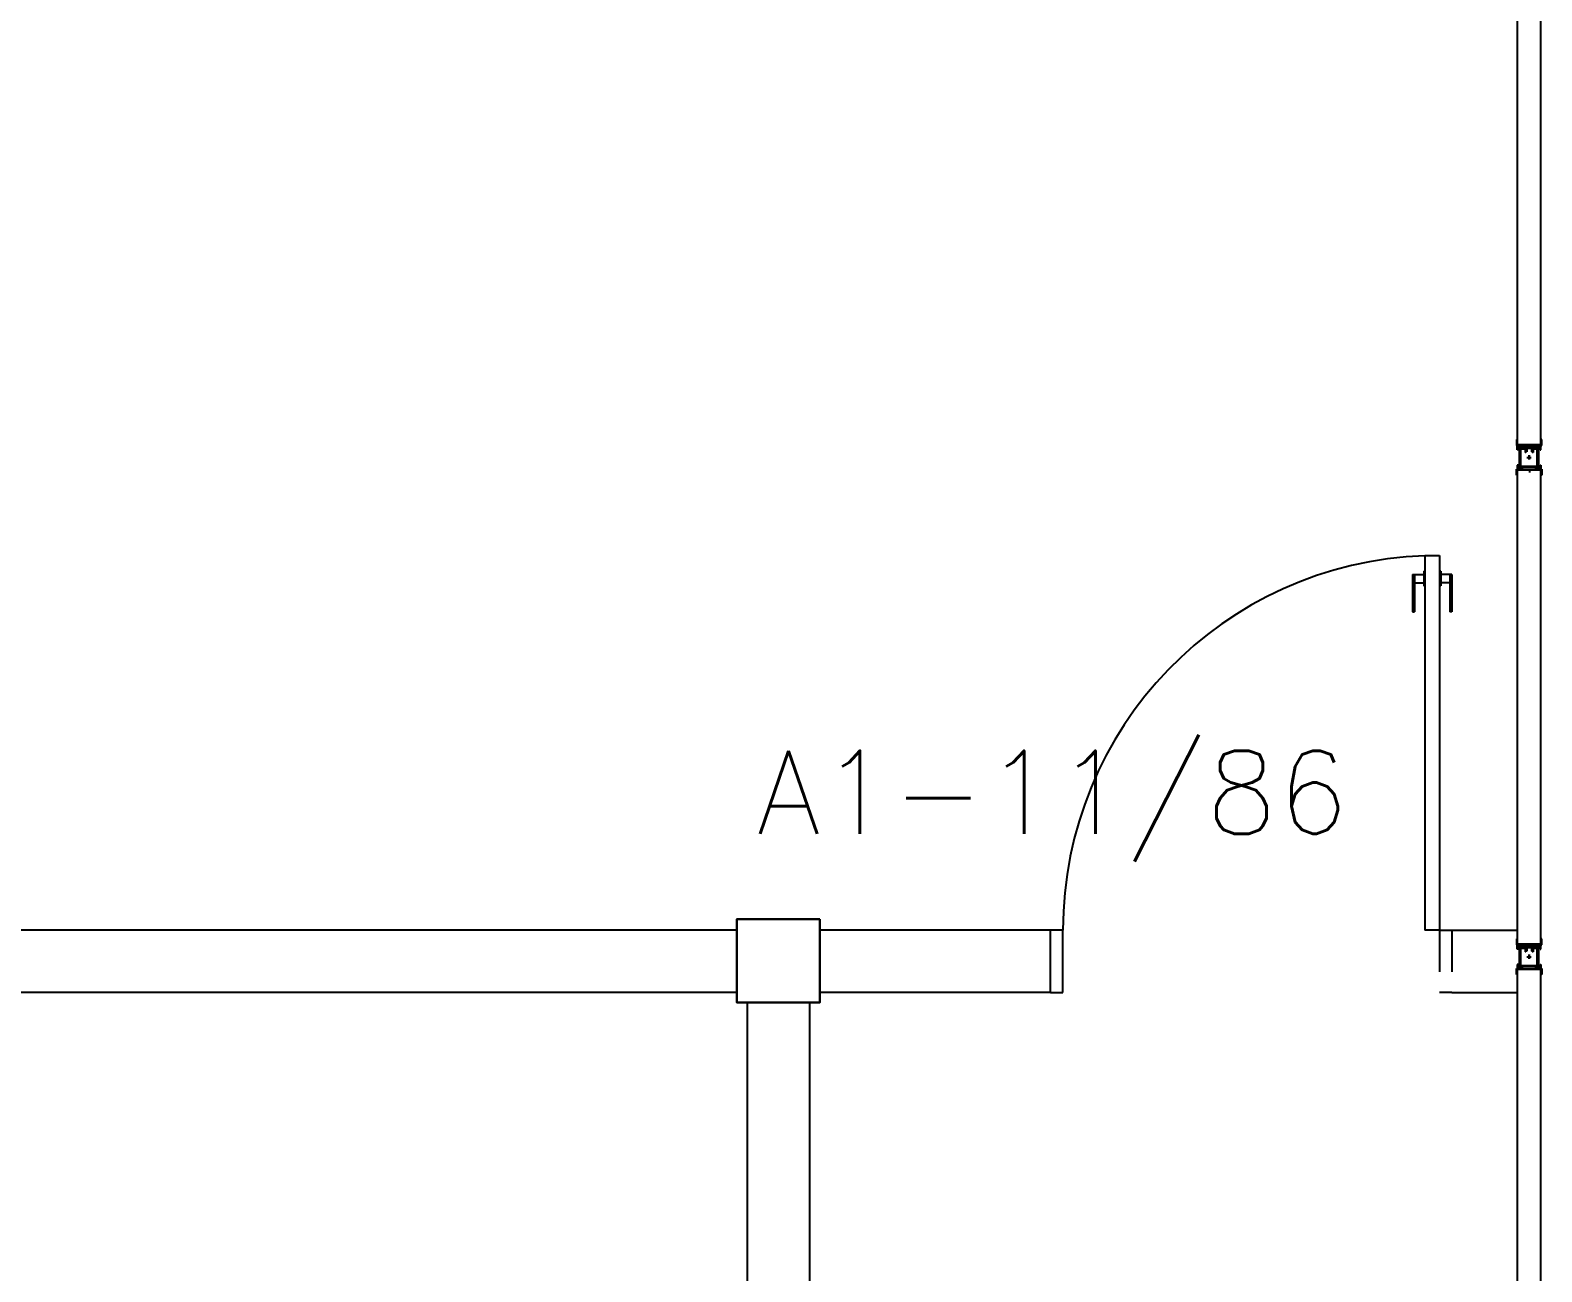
# Model space of a CAD drawing. Header units: centimetres. Extents: x -15 to 273, y 1 to 137.
# Drawn here: x -6.071 to -2.438, y 85.529 to 88.513 of the extents above; entities that cross this region are included whole.
import ezdxf

# ---------------------------------------------------------------- set-up
doc = ezdxf.new("R2010")
doc.units = ezdxf.units.CM
doc.header["$LTSCALE"] = 0.003
doc.header["$MEASUREMENT"] = 0
doc.linetypes.add('HIDDEN', pattern=[0.375, 0.25, -0.125])
for name, color, linetype in [('1', 1, 'CONTINUOUS'), ('2', 2, 'CONTINUOUS'), ('ALVENARIA', 2, 'CONTINUOUS'), ('DIV', 2, 'CONTINUOUS'), ('ENDEREÇO NOVO', 2, 'CONTINUOUS'), ('ESTRUT', 2, 'CONTINUOUS'), ('PROJ', 1, 'HIDDEN')]:
    doc.layers.add(name, color=color, linetype=linetype)
doc.styles.add('UNB-100', font='simplex.shx', dxfattribs={"height": 0.2})

msp = doc.modelspace()

# ---------------------------------------------------------------- linework, layer by layer
at = {"layer": '1'}
msp.add_arc((-2.6892, 86.3505, -3.2), 0.9, 91.9102, 180, dxfattribs=at)
at = {"layer": '2'}
for p, q in [((-2.7192, 87.2505, -3.2), (-2.7192, 86.3505, -3.2)), ((-2.7192, 87.2505, -3.2), (-2.6842, 87.2505, -3.2)), ((-2.6842, 87.2505, -3.2), (-2.6842, 86.3505, -3.2)), ((-2.7492, 87.2055, -3.2), (-2.7492, 87.1155, -3.2)), ((-2.7492, 87.2055, -3.2), (-2.7222, 87.2055, -3.2)), ((-2.7442, 87.2055, -3.2), (-2.7442, 87.1155, -3.2)), ((-2.7222, 87.213, -3.2), (-2.7192, 87.213, -3.2)), ((-2.7222, 87.213, -3.2), (-2.7222, 87.178, -3.2)), ((-2.6812, 87.213, -3.2), (-2.6842, 87.213, -3.2)), ((-2.6812, 87.213, -3.2), (-2.6812, 87.178, -3.2)), ((-2.6542, 87.2055, -3.2), (-2.6812, 87.2055, -3.2)), ((-2.6592, 87.2055, -3.2), (-2.6592, 87.1155, -3.2)), ((-2.6542, 87.2055, -3.2), (-2.6542, 87.1155, -3.2)), ((-2.7442, 87.1855, -3.2), (-2.7222, 87.1855, -3.2)), ((-2.7222, 87.178, -3.2), (-2.7192, 87.178, -3.2)), ((-2.6812, 87.178, -3.2), (-2.6842, 87.178, -3.2)), ((-2.6592, 87.1855, -3.2), (-2.6812, 87.1855, -3.2)), ((-2.7492, 87.1155, -3.2), (-2.7442, 87.1155, -3.2)), ((-2.6542, 87.1155, -3.2), (-2.6592, 87.1155, -3.2)), ((-6.0312, 86.3515), (-4.3732, 86.3515)), ((-4.3732, 86.1765), (-4.3732, 86.3765)), ((-4.3732, 86.3765), (-4.1732, 86.3765)), ((-4.1732, 86.3765), (-4.3732, 86.3765)), ((-4.3732, 86.3765), (-4.3732, 86.1765)), ((-4.1732, 86.3765), (-4.1732, 86.1765)), ((-4.1732, 86.1765), (-4.1732, 86.3765)), ((-3.6113, 86.3503, -3.2), (-4.1732, 86.3503)), ((-3.6193, 86.2003, -3.2), (-3.6193, 86.3503, -3.2)), ((-3.5893, 86.3503, -3.2), (-3.6193, 86.3503, -3.2)), ((-3.5893, 86.2005, -3.2), (-3.5893, 86.3505, -3.2)), ((-2.6842, 86.3505, -3.2), (-2.7192, 86.3505, -3.2)), ((-2.6542, 86.3503, -3.2), (-2.4974, 86.3503, 1.35)), ((-6.0312, 86.2015), (-4.3732, 86.2015)), ((-4.1732, 86.1765), (-4.3732, 86.1765)), ((-4.3732, 86.1765), (-4.1732, 86.1765)), ((-4.3482, 86.1765), (-4.1982, 86.1765)), ((-4.3482, 86.1765), (-4.3482, 81.3361)), ((-3.6193, 86.2003, -3.2), (-4.1732, 86.2003)), ((-3.6193, 86.2003, -3.2), (-3.5893, 86.2005, -3.2)), ((-2.6542, 86.2005, -3.2), (-2.4974, 86.2005, 1.35))]:
    msp.add_line(p, q, dxfattribs=at)
at = {"layer": 'ALVENARIA'}
for p, q in [((-13.1732, 86.3515), (-4.3732, 86.3515)), ((-13.1732, 86.2015), (-4.3732, 86.2015))]:
    msp.add_line(p, q, dxfattribs=at)
at = {"layer": 'DIV'}
for p, q in [((-2.4974, 88.656, 1.35), (-2.4974, 87.517, 1.35)), ((-2.4404, 87.517, 1.35), (-2.4404, 88.656, 1.35)), ((-2.4974, 87.5293, 1.35), (-2.4994, 87.5293, 1.35)), ((-2.4994, 87.5293, 1.35), (-2.4994, 87.515, 1.35)), ((-2.4994, 87.515, 1.35), (-2.4874, 87.515, 1.35)), ((-2.4974, 87.517, 1.35), (-2.4974, 87.5293, 1.35)), ((-2.4404, 87.517, 1.35), (-2.4974, 87.517, 1.35)), ((-2.4974, 87.517, 1.35), (-2.4404, 87.517, 1.35)), ((-2.4874, 87.515), (-2.4974, 87.515)), ((-2.4974, 87.505), (-2.4974, 87.515)), ((-2.4874, 87.515), (-2.4974, 87.515)), ((-2.4974, 87.505), (-2.4974, 87.515)), ((-2.4924, 87.513), (-2.4954, 87.513)), ((-2.4954, 87.513), (-2.4954, 87.505)), ((-2.4924, 87.513), (-2.4954, 87.513)), ((-2.4954, 87.513), (-2.4954, 87.505)), ((-2.4924, 87.513), (-2.4924, 87.46)), ((-2.4924, 87.508), (-2.4924, 87.513)), ((-2.4924, 87.513), (-2.4924, 87.46)), ((-2.4924, 87.508), (-2.4924, 87.513)), ((-2.4904, 87.513), (-2.4904, 87.51)), ((-2.4874, 87.513), (-2.4904, 87.513)), ((-2.4904, 87.513), (-2.4904, 87.51)), ((-2.4874, 87.513), (-2.4904, 87.513)), ((-2.4874, 87.515, 1.35), (-2.4874, 87.51, 1.35)), ((-2.4874, 87.515), (-2.4874, 87.513)), ((-2.4874, 87.515), (-2.4874, 87.513)), ((-2.4854, 87.51, 1.35), (-2.4854, 87.515, 1.35)), ((-2.4854, 87.515, 1.35), (-2.4524, 87.515, 1.35)), ((-2.4524, 87.515, 1.35), (-2.4524, 87.51, 1.35)), ((-2.4504, 87.51, 1.35), (-2.4504, 87.515, 1.35)), ((-2.4504, 87.515, 1.35), (-2.4384, 87.515, 1.35)), ((-2.4504, 87.513), (-2.4504, 87.515)), ((-2.4504, 87.515), (-2.4404, 87.515)), ((-2.4504, 87.513), (-2.4504, 87.515)), ((-2.4504, 87.515), (-2.4404, 87.515)), ((-2.4504, 87.513), (-2.4474, 87.513)), ((-2.4504, 87.513), (-2.4474, 87.513)), ((-2.4474, 87.513), (-2.4474, 87.51)), ((-2.4474, 87.513), (-2.4474, 87.51)), ((-2.4454, 87.46), (-2.4454, 87.513)), ((-2.4454, 87.513), (-2.4424, 87.513)), ((-2.4454, 87.508), (-2.4454, 87.513)), ((-2.4454, 87.46), (-2.4454, 87.513)), ((-2.4454, 87.513), (-2.4424, 87.513)), ((-2.4454, 87.508), (-2.4454, 87.513)), ((-2.4424, 87.505), (-2.4424, 87.513)), ((-2.4424, 87.505), (-2.4424, 87.513)), ((-2.4384, 87.5293, 1.35), (-2.4404, 87.5293, 1.35)), ((-2.4404, 87.5293, 1.35), (-2.4404, 87.517, 1.35)), ((-2.4404, 87.505), (-2.4404, 87.515)), ((-2.4404, 87.505), (-2.4404, 87.515)), ((-2.4384, 87.515, 1.35), (-2.4384, 87.5293, 1.35)), ((-2.4954, 87.505), (-2.4974, 87.505)), ((-2.4954, 87.505), (-2.4974, 87.505)), ((-2.4764, 87.508), (-2.4924, 87.508)), ((-2.4764, 87.508), (-2.4924, 87.508)), ((-2.4474, 87.51), (-2.4904, 87.51)), ((-2.4474, 87.51), (-2.4904, 87.51)), ((-2.4904, 87.465), (-2.4904, 87.508)), ((-2.4904, 87.465), (-2.4904, 87.508)), ((-2.4784, 87.506), (-2.4884, 87.506)), ((-2.4884, 87.465), (-2.4884, 87.506)), ((-2.4784, 87.506), (-2.4884, 87.506)), ((-2.4884, 87.465), (-2.4884, 87.506)), ((-2.4874, 87.51, 1.35), (-2.4854, 87.51, 1.35)), ((-2.4784, 87.506), (-2.4784, 87.498)), ((-2.4784, 87.506), (-2.4784, 87.498)), ((-2.4764, 87.498), (-2.4784, 87.498)), ((-2.4764, 87.498), (-2.4784, 87.498)), ((-2.4764, 87.508), (-2.4764, 87.498)), ((-2.4764, 87.508), (-2.4764, 87.498)), ((-2.4744, 87.5), (-2.4764, 87.5)), ((-2.4744, 87.5), (-2.4764, 87.5)), ((-2.4744, 87.508), (-2.4744, 87.5)), ((-2.4634, 87.508), (-2.4744, 87.508)), ((-2.4744, 87.508), (-2.4744, 87.5)), ((-2.4634, 87.508), (-2.4744, 87.508)), ((-2.474, 87.4865), (-2.4638, 87.4865)), ((-2.474, 87.4865), (-2.4638, 87.4865)), ((-2.474, 87.4865), (-2.4638, 87.4865)), ((-2.4738, 87.4865), (-2.4639, 87.4865)), ((-2.4738, 87.4865), (-2.4639, 87.4865)), ((-2.4689, 87.4814), (-2.4689, 87.4916)), ((-2.4689, 87.4916), (-2.4689, 87.4814)), ((-2.4689, 87.4814), (-2.4689, 87.4916)), ((-2.4689, 87.4815), (-2.4689, 87.4914)), ((-2.4689, 87.4815), (-2.4689, 87.4914)), ((-2.4634, 87.508), (-2.4634, 87.5)), ((-2.4634, 87.508), (-2.4634, 87.5)), ((-2.4614, 87.5), (-2.4634, 87.5)), ((-2.4614, 87.5), (-2.4634, 87.5)), ((-2.4614, 87.508), (-2.4614, 87.498)), ((-2.4454, 87.508), (-2.4614, 87.508)), ((-2.4614, 87.508), (-2.4614, 87.498)), ((-2.4454, 87.508), (-2.4614, 87.508)), ((-2.4594, 87.498), (-2.4614, 87.498)), ((-2.4594, 87.498), (-2.4614, 87.498)), ((-2.4594, 87.506), (-2.4594, 87.498)), ((-2.4494, 87.506), (-2.4594, 87.506)), ((-2.4594, 87.506), (-2.4594, 87.498)), ((-2.4494, 87.506), (-2.4594, 87.506)), ((-2.4524, 87.51, 1.35), (-2.4504, 87.51, 1.35)), ((-2.4494, 87.465), (-2.4494, 87.506)), ((-2.4494, 87.465), (-2.4494, 87.506)), ((-2.4474, 87.465), (-2.4474, 87.508)), ((-2.4474, 87.465), (-2.4474, 87.508)), ((-2.4424, 87.505), (-2.4404, 87.505)), ((-2.4424, 87.505), (-2.4404, 87.505)), ((-2.4994, 87.4436, 1.35), (-2.4994, 87.458, 1.35)), ((-2.4994, 87.458, 1.35), (-2.4874, 87.458, 1.35)), ((-2.4994, 87.4436, 1.35), (-2.4994, 87.458, 1.35)), ((-2.4994, 87.458, 1.35), (-2.4874, 87.458, 1.35)), ((-2.4974, 87.4436, 1.35), (-2.4994, 87.4436, 1.35)), ((-2.4974, 87.4436, 1.35), (-2.4994, 87.4436, 1.35)), ((-2.4974, 87.468), (-2.4974, 87.458)), ((-2.4954, 87.468), (-2.4974, 87.468)), ((-2.4974, 87.468), (-2.4974, 87.458)), ((-2.4954, 87.468), (-2.4974, 87.468)), ((-2.4874, 87.458), (-2.4974, 87.458)), ((-2.4874, 87.458), (-2.4974, 87.458)), ((-2.4404, 87.456, 1.35), (-2.4974, 87.456, 1.35)), ((-2.4974, 87.456, 1.35), (-2.4974, 87.4436, 1.35)), ((-2.4404, 87.456, 1.35), (-2.4974, 87.456, 1.35)), ((-2.4404, 87.456, 1.35), (-2.4974, 87.456, 1.35)), ((-2.4974, 87.456, 1.35), (-2.4974, 87.4436, 1.35)), ((-2.4404, 87.456, 1.35), (-2.4974, 87.456, 1.35)), ((-2.4974, 87.456, 1.35), (-2.4974, 86.317, 1.35)), ((-2.4954, 87.468), (-2.4954, 87.46)), ((-2.4954, 87.468), (-2.4954, 87.46)), ((-2.4924, 87.46), (-2.4954, 87.46)), ((-2.4924, 87.46), (-2.4954, 87.46)), ((-2.4904, 87.465), (-2.4924, 87.465)), ((-2.4924, 87.465), (-2.4924, 87.46)), ((-2.4904, 87.465), (-2.4924, 87.465)), ((-2.4924, 87.465), (-2.4924, 87.46)), ((-2.4904, 87.46), (-2.4904, 87.463)), ((-2.4474, 87.463), (-2.4904, 87.463)), ((-2.4904, 87.46), (-2.4904, 87.463)), ((-2.4474, 87.463), (-2.4904, 87.463)), ((-2.4874, 87.46), (-2.4904, 87.46)), ((-2.4874, 87.46), (-2.4904, 87.46)), ((-2.4494, 87.465), (-2.4884, 87.465)), ((-2.4494, 87.465), (-2.4884, 87.465)), ((-2.4874, 87.458, 1.35), (-2.4874, 87.463, 1.35)), ((-2.4874, 87.463, 1.35), (-2.4854, 87.463, 1.35)), ((-2.4874, 87.458, 1.35), (-2.4874, 87.463, 1.35)), ((-2.4874, 87.463, 1.35), (-2.4854, 87.463, 1.35)), ((-2.4874, 87.458), (-2.4874, 87.46)), ((-2.4874, 87.458), (-2.4874, 87.46)), ((-2.4854, 87.463, 1.35), (-2.4854, 87.458, 1.35)), ((-2.4854, 87.463, 1.35), (-2.4854, 87.458, 1.35)), ((-2.4854, 87.458, 1.35), (-2.4524, 87.458, 1.35)), ((-2.4854, 87.458, 1.35), (-2.4524, 87.458, 1.35)), ((-2.4524, 87.458, 1.35), (-2.4524, 87.463, 1.35)), ((-2.4524, 87.463, 1.35), (-2.4504, 87.463, 1.35)), ((-2.4524, 87.458, 1.35), (-2.4524, 87.463, 1.35)), ((-2.4524, 87.463, 1.35), (-2.4504, 87.463, 1.35)), ((-2.4504, 87.463, 1.35), (-2.4504, 87.458, 1.35)), ((-2.4504, 87.463, 1.35), (-2.4504, 87.458, 1.35)), ((-2.4504, 87.46), (-2.4504, 87.458)), ((-2.4504, 87.46), (-2.4474, 87.46)), ((-2.4504, 87.46), (-2.4504, 87.458)), ((-2.4504, 87.46), (-2.4474, 87.46)), ((-2.4504, 87.458, 1.35), (-2.4384, 87.458, 1.35)), ((-2.4504, 87.458), (-2.4404, 87.458)), ((-2.4504, 87.458, 1.35), (-2.4384, 87.458, 1.35)), ((-2.4504, 87.458), (-2.4404, 87.458)), ((-2.4454, 87.465), (-2.4474, 87.465)), ((-2.4454, 87.465), (-2.4474, 87.465)), ((-2.4474, 87.46), (-2.4474, 87.463)), ((-2.4474, 87.46), (-2.4474, 87.463)), ((-2.4454, 87.465), (-2.4454, 87.46)), ((-2.4454, 87.465), (-2.4454, 87.46)), ((-2.4454, 87.46), (-2.4424, 87.46)), ((-2.4454, 87.46), (-2.4424, 87.46)), ((-2.4424, 87.468), (-2.4404, 87.468)), ((-2.4424, 87.46), (-2.4424, 87.468)), ((-2.4424, 87.468), (-2.4404, 87.468)), ((-2.4424, 87.46), (-2.4424, 87.468)), ((-2.4404, 87.468), (-2.4404, 87.458)), ((-2.4404, 87.468), (-2.4404, 87.458)), ((-2.4404, 87.4436, 1.35), (-2.4404, 87.456, 1.35)), ((-2.4404, 87.4436, 1.35), (-2.4404, 87.456, 1.35)), ((-2.4404, 86.317, 1.35), (-2.4404, 87.456, 1.35)), ((-2.4384, 87.4436, 1.35), (-2.4404, 87.4436, 1.35)), ((-2.4384, 87.4436, 1.35), (-2.4404, 87.4436, 1.35)), ((-2.4384, 87.458, 1.35), (-2.4384, 87.4436, 1.35)), ((-2.4384, 87.458, 1.35), (-2.4384, 87.4436, 1.35)), ((-2.4974, 86.3293, 1.35), (-2.4994, 86.3293, 1.35)), ((-2.4994, 86.3293, 1.35), (-2.4994, 86.315, 1.35)), ((-2.4994, 86.315, 1.35), (-2.4874, 86.315, 1.35)), ((-2.4974, 86.317, 1.35), (-2.4974, 86.3293, 1.35)), ((-2.4404, 86.317, 1.35), (-2.4974, 86.317, 1.35)), ((-2.4974, 86.317, 1.35), (-2.4404, 86.317, 1.35)), ((-2.4874, 86.315), (-2.4974, 86.315)), ((-2.4974, 86.305), (-2.4974, 86.315)), ((-2.4874, 86.315), (-2.4974, 86.315)), ((-2.4974, 86.305), (-2.4974, 86.315)), ((-2.4874, 86.315, 1.35), (-2.4874, 86.31, 1.35)), ((-2.4874, 86.315), (-2.4874, 86.313)), ((-2.4874, 86.315), (-2.4874, 86.313)), ((-2.4854, 86.31, 1.35), (-2.4854, 86.315, 1.35)), ((-2.4854, 86.315, 1.35), (-2.4524, 86.315, 1.35)), ((-2.4524, 86.315, 1.35), (-2.4524, 86.31, 1.35)), ((-2.4504, 86.31, 1.35), (-2.4504, 86.315, 1.35)), ((-2.4504, 86.315, 1.35), (-2.4384, 86.315, 1.35)), ((-2.4504, 86.313), (-2.4504, 86.315)), ((-2.4504, 86.315), (-2.4404, 86.315)), ((-2.4504, 86.313), (-2.4504, 86.315)), ((-2.4504, 86.315), (-2.4404, 86.315)), ((-2.4384, 86.3293, 1.35), (-2.4404, 86.3293, 1.35)), ((-2.4404, 86.3293, 1.35), (-2.4404, 86.317, 1.35)), ((-2.4404, 86.305), (-2.4404, 86.315)), ((-2.4404, 86.305), (-2.4404, 86.315)), ((-2.4384, 86.315, 1.35), (-2.4384, 86.3293, 1.35)), ((-2.4954, 86.305), (-2.4974, 86.305)), ((-2.4954, 86.305), (-2.4974, 86.305)), ((-2.4924, 86.313), (-2.4954, 86.313)), ((-2.4954, 86.313), (-2.4954, 86.305)), ((-2.4924, 86.313), (-2.4954, 86.313)), ((-2.4954, 86.313), (-2.4954, 86.305)), ((-2.4924, 86.313), (-2.4924, 86.26)), ((-2.4924, 86.308), (-2.4924, 86.313)), ((-2.4924, 86.313), (-2.4924, 86.26)), ((-2.4924, 86.308), (-2.4924, 86.313)), ((-2.4764, 86.308), (-2.4924, 86.308)), ((-2.4764, 86.308), (-2.4924, 86.308)), ((-2.4904, 86.313), (-2.4904, 86.31)), ((-2.4874, 86.313), (-2.4904, 86.313)), ((-2.4904, 86.313), (-2.4904, 86.31)), ((-2.4874, 86.313), (-2.4904, 86.313)), ((-2.4474, 86.31), (-2.4904, 86.31)), ((-2.4474, 86.31), (-2.4904, 86.31)), ((-2.4904, 86.265), (-2.4904, 86.308)), ((-2.4904, 86.265), (-2.4904, 86.308)), ((-2.4784, 86.306), (-2.4884, 86.306)), ((-2.4884, 86.265), (-2.4884, 86.306)), ((-2.4784, 86.306), (-2.4884, 86.306)), ((-2.4884, 86.265), (-2.4884, 86.306)), ((-2.4874, 86.31, 1.35), (-2.4854, 86.31, 1.35)), ((-2.4784, 86.306), (-2.4784, 86.298)), ((-2.4784, 86.306), (-2.4784, 86.298)), ((-2.4764, 86.298), (-2.4784, 86.298)), ((-2.4764, 86.298), (-2.4784, 86.298)), ((-2.4764, 86.308), (-2.4764, 86.298)), ((-2.4764, 86.308), (-2.4764, 86.298)), ((-2.4744, 86.3), (-2.4764, 86.3)), ((-2.4744, 86.3), (-2.4764, 86.3)), ((-2.4744, 86.308), (-2.4744, 86.3)), ((-2.4634, 86.308), (-2.4744, 86.308)), ((-2.4744, 86.308), (-2.4744, 86.3)), ((-2.4634, 86.308), (-2.4744, 86.308)), ((-2.474, 86.2865), (-2.4638, 86.2865)), ((-2.474, 86.2865), (-2.4638, 86.2865)), ((-2.474, 86.2865), (-2.4638, 86.2865)), ((-2.4738, 86.2865), (-2.4639, 86.2865)), ((-2.4738, 86.2865), (-2.4639, 86.2865)), ((-2.4689, 86.2814), (-2.4689, 86.2916)), ((-2.4689, 86.2916), (-2.4689, 86.2814)), ((-2.4689, 86.2814), (-2.4689, 86.2916)), ((-2.4689, 86.2815), (-2.4689, 86.2914)), ((-2.4689, 86.2815), (-2.4689, 86.2914)), ((-2.4634, 86.308), (-2.4634, 86.3)), ((-2.4634, 86.308), (-2.4634, 86.3)), ((-2.4614, 86.3), (-2.4634, 86.3)), ((-2.4614, 86.3), (-2.4634, 86.3)), ((-2.4614, 86.308), (-2.4614, 86.298)), ((-2.4454, 86.308), (-2.4614, 86.308)), ((-2.4614, 86.308), (-2.4614, 86.298)), ((-2.4454, 86.308), (-2.4614, 86.308)), ((-2.4594, 86.298), (-2.4614, 86.298)), ((-2.4594, 86.298), (-2.4614, 86.298)), ((-2.4594, 86.306), (-2.4594, 86.298)), ((-2.4494, 86.306), (-2.4594, 86.306)), ((-2.4594, 86.306), (-2.4594, 86.298)), ((-2.4494, 86.306), (-2.4594, 86.306)), ((-2.4524, 86.31, 1.35), (-2.4504, 86.31, 1.35)), ((-2.4504, 86.313), (-2.4474, 86.313)), ((-2.4504, 86.313), (-2.4474, 86.313)), ((-2.4494, 86.265), (-2.4494, 86.306)), ((-2.4494, 86.265), (-2.4494, 86.306)), ((-2.4474, 86.313), (-2.4474, 86.31)), ((-2.4474, 86.313), (-2.4474, 86.31)), ((-2.4474, 86.265), (-2.4474, 86.308)), ((-2.4474, 86.265), (-2.4474, 86.308)), ((-2.4454, 86.26), (-2.4454, 86.313)), ((-2.4454, 86.313), (-2.4424, 86.313)), ((-2.4454, 86.308), (-2.4454, 86.313)), ((-2.4454, 86.26), (-2.4454, 86.313)), ((-2.4454, 86.313), (-2.4424, 86.313)), ((-2.4454, 86.308), (-2.4454, 86.313)), ((-2.4424, 86.305), (-2.4424, 86.313)), ((-2.4424, 86.305), (-2.4424, 86.313)), ((-2.4424, 86.305), (-2.4404, 86.305)), ((-2.4424, 86.305), (-2.4404, 86.305)), ((-2.4994, 86.2436, 1.35), (-2.4994, 86.258, 1.35)), ((-2.4994, 86.258, 1.35), (-2.4874, 86.258, 1.35)), ((-2.4994, 86.2436, 1.35), (-2.4994, 86.258, 1.35)), ((-2.4994, 86.258, 1.35), (-2.4874, 86.258, 1.35)), ((-2.4974, 86.2436, 1.35), (-2.4994, 86.2436, 1.35)), ((-2.4974, 86.2436, 1.35), (-2.4994, 86.2436, 1.35)), ((-2.4974, 86.268), (-2.4974, 86.258)), ((-2.4954, 86.268), (-2.4974, 86.268)), ((-2.4974, 86.268), (-2.4974, 86.258)), ((-2.4954, 86.268), (-2.4974, 86.268)), ((-2.4874, 86.258), (-2.4974, 86.258)), ((-2.4874, 86.258), (-2.4974, 86.258)), ((-2.4404, 86.256, 1.35), (-2.4974, 86.256, 1.35)), ((-2.4974, 86.256, 1.35), (-2.4974, 86.2436, 1.35)), ((-2.4404, 86.256, 1.35), (-2.4974, 86.256, 1.35)), ((-2.4404, 86.256, 1.35), (-2.4974, 86.256, 1.35)), ((-2.4974, 86.256, 1.35), (-2.4974, 86.2436, 1.35)), ((-2.4404, 86.256, 1.35), (-2.4974, 86.256, 1.35)), ((-2.4974, 86.256, 1.35), (-2.4974, 85.117, 1.35)), ((-2.4954, 86.268), (-2.4954, 86.26)), ((-2.4954, 86.268), (-2.4954, 86.26)), ((-2.4924, 86.26), (-2.4954, 86.26)), ((-2.4924, 86.26), (-2.4954, 86.26)), ((-2.4904, 86.265), (-2.4924, 86.265)), ((-2.4924, 86.265), (-2.4924, 86.26)), ((-2.4904, 86.265), (-2.4924, 86.265)), ((-2.4924, 86.265), (-2.4924, 86.26)), ((-2.4904, 86.26), (-2.4904, 86.263)), ((-2.4474, 86.263), (-2.4904, 86.263)), ((-2.4904, 86.26), (-2.4904, 86.263)), ((-2.4474, 86.263), (-2.4904, 86.263)), ((-2.4874, 86.26), (-2.4904, 86.26)), ((-2.4874, 86.26), (-2.4904, 86.26)), ((-2.4494, 86.265), (-2.4884, 86.265)), ((-2.4494, 86.265), (-2.4884, 86.265)), ((-2.4874, 86.258, 1.35), (-2.4874, 86.263, 1.35)), ((-2.4874, 86.263, 1.35), (-2.4854, 86.263, 1.35)), ((-2.4874, 86.258, 1.35), (-2.4874, 86.263, 1.35)), ((-2.4874, 86.263, 1.35), (-2.4854, 86.263, 1.35)), ((-2.4874, 86.258), (-2.4874, 86.26)), ((-2.4874, 86.258), (-2.4874, 86.26)), ((-2.4854, 86.263, 1.35), (-2.4854, 86.258, 1.35)), ((-2.4854, 86.263, 1.35), (-2.4854, 86.258, 1.35)), ((-2.4854, 86.258, 1.35), (-2.4524, 86.258, 1.35)), ((-2.4854, 86.258, 1.35), (-2.4524, 86.258, 1.35)), ((-2.4524, 86.258, 1.35), (-2.4524, 86.263, 1.35)), ((-2.4524, 86.263, 1.35), (-2.4504, 86.263, 1.35)), ((-2.4524, 86.258, 1.35), (-2.4524, 86.263, 1.35)), ((-2.4524, 86.263, 1.35), (-2.4504, 86.263, 1.35)), ((-2.4504, 86.263, 1.35), (-2.4504, 86.258, 1.35)), ((-2.4504, 86.263, 1.35), (-2.4504, 86.258, 1.35)), ((-2.4504, 86.26), (-2.4504, 86.258)), ((-2.4504, 86.26), (-2.4474, 86.26)), ((-2.4504, 86.26), (-2.4504, 86.258)), ((-2.4504, 86.26), (-2.4474, 86.26)), ((-2.4504, 86.258, 1.35), (-2.4384, 86.258, 1.35)), ((-2.4504, 86.258), (-2.4404, 86.258)), ((-2.4504, 86.258, 1.35), (-2.4384, 86.258, 1.35)), ((-2.4504, 86.258), (-2.4404, 86.258)), ((-2.4454, 86.265), (-2.4474, 86.265)), ((-2.4454, 86.265), (-2.4474, 86.265)), ((-2.4474, 86.26), (-2.4474, 86.263)), ((-2.4474, 86.26), (-2.4474, 86.263)), ((-2.4454, 86.265), (-2.4454, 86.26)), ((-2.4454, 86.265), (-2.4454, 86.26)), ((-2.4454, 86.26), (-2.4424, 86.26)), ((-2.4454, 86.26), (-2.4424, 86.26)), ((-2.4424, 86.268), (-2.4404, 86.268)), ((-2.4424, 86.26), (-2.4424, 86.268)), ((-2.4424, 86.268), (-2.4404, 86.268)), ((-2.4424, 86.26), (-2.4424, 86.268)), ((-2.4404, 86.268), (-2.4404, 86.258)), ((-2.4404, 86.268), (-2.4404, 86.258)), ((-2.4404, 86.2436, 1.35), (-2.4404, 86.256, 1.35)), ((-2.4404, 86.2436, 1.35), (-2.4404, 86.256, 1.35)), ((-2.4404, 85.117, 1.35), (-2.4404, 86.256, 1.35)), ((-2.4384, 86.2436, 1.35), (-2.4404, 86.2436, 1.35)), ((-2.4384, 86.2436, 1.35), (-2.4404, 86.2436, 1.35)), ((-2.4384, 86.258, 1.35), (-2.4384, 86.2436, 1.35)), ((-2.4384, 86.258, 1.35), (-2.4384, 86.2436, 1.35)), ((-4.1982, 86.1765), (-4.1982, 80.3765))]:
    msp.add_line(p, q, dxfattribs=at)
at = {"layer": 'DIV', "color": 1}
msp.add_line((-2.4654, 87.452, 1.35), (-2.4694, 87.452, 1.35), dxfattribs=at)
at = {"layer": 'ESTRUT'}
msp.add_lwpolyline([(-4.1732, 86.3765), (-4.3732, 86.3765), (-4.3732, 86.1765), (-4.1732, 86.1765)], close=True, dxfattribs=at)
at = {"layer": 'PROJ', "ltscale": 10}
msp.add_line((-2.6842, 86.3505, -3.2), (-2.6842, 86.2005, -3.2), dxfattribs=at)
at = {"layer": 'PROJ'}
for p, q in [((-2.6842, 86.3505, -3.2), (-2.6542, 86.3503, -3.2)), ((-2.6542, 86.3503, -3.2), (-2.6542, 86.2005, -3.2)), ((-2.6542, 86.2005, -3.2), (-2.6842, 86.2005, -3.2))]:
    msp.add_line(p, q, dxfattribs=at)

# ---------------------------------------------------------------- texts
at = {"layer": 'ENDEREÇO NOVO', "style": 'UNB-100'}
msp.add_text('A1-11/86', height=0.2, dxfattribs=at).set_placement((-4.3256, 86.5817))

doc.saveas('drawing.dxf')
